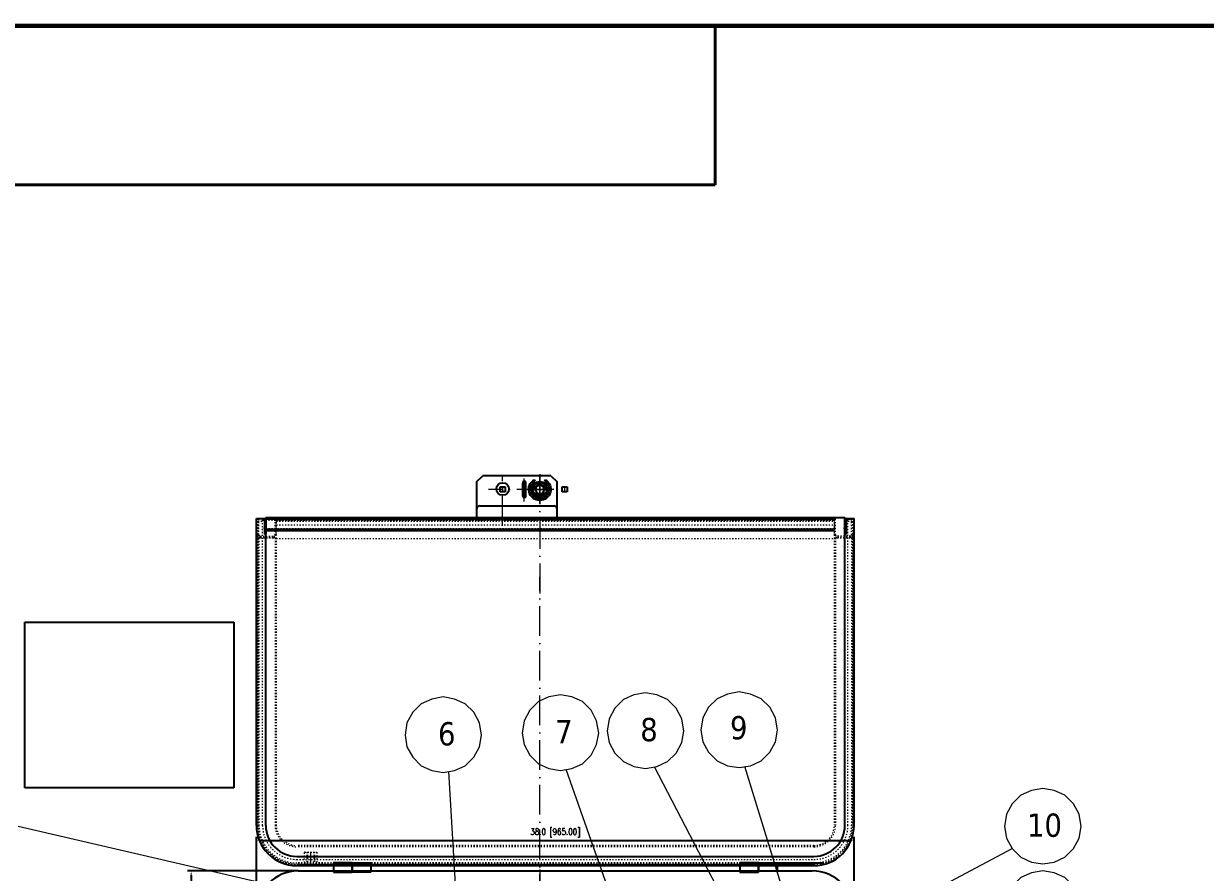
# Model space of a CAD drawing. Header units: millimetres. Extents: x 8127 to 36426, y -6229 to 13228.
# Drawn here: x 29271 to 31179, y 11664 to 13034 of the extents above; entities that cross this region are included whole.
import ezdxf

# ---------------------------------------------------------------- set-up
doc = ezdxf.new("R2010")
doc.units = ezdxf.units.MM
doc.header["$LTSCALE"] = 4
doc.linetypes.add('ACAD_ISO03W100', pattern=[1.18, 0.47, -0.71])
doc.linetypes.add('ACAD_ISO10W100', pattern=[18, 12, -3, 0, -3])
doc.layers.add('1', color=12, linetype='Continuous')
doc.layers.add('标注、文本', color=3, linetype='Continuous', lineweight=25)
doc.layers.add('铁心', color=3, linetype='Continuous', lineweight=0)
doc.styles.add('Tahoma$001', font='tahoma.ttf', dxfattribs={"height": 2.159784})
doc.styles.add('TH_GBDIM', font='romans.shx', dxfattribs={"width": 0.8, "bigfont": 'gbcbig.shx'})
doc.dimstyles.new('TH_GBDIM1', dxfattribs={"dimscale": 3, "dimtxt": 3.5, "dimasz": 2.5, "dimexe": 2, "dimexo": 0, "dimgap": 1.5, "dimtad": 1, "dimdec": 1, "dimlfac": 0.03937, "dimzin": 0, "dimdsep": 46, "dimtxsty": 'TH_GBDIM', "dimcen": 2.5, "dimclrd": 3, "dimclre": 256, "dimclrt": 2, "dimadec": 0, "dimazin": 0, "dimtfac": 0.714286, "dimtdec": 1, "dimtmove": 0, "dimatfit": 3, "dimfxl": 1, "dimtzin": 0, "dimlwd": -1, "dimlwe": -1, "dimarcsym": 0})
picture_1 = doc.add_image_def('image2.png', size_in_pixel=(276, 219))

# ---------------------------------------------------------------- blocks, each defined once
blk = doc.blocks.new('*D199')
at = {"layer": 'Defpoints', "color": 0, "transparency": 16777216}
for p in [(30611.8, 11714.9), (30611.8, 11598.3), (29646.8, 11438.3)]:
    blk.add_point(p, dxfattribs=at)
at = {"layer": '标注、文本', "transparency": 16777216}
for p, q in [((29646.8, 11438.3), (29646.8, 11720.9)), ((30611.8, 11598.3), (30611.8, 11720.9))]:
    blk.add_line(p, q, dxfattribs=at)
at = {"layer": '标注、文本', "color": 3, "transparency": 16777216}
blk.add_line((29654.3, 11714.9), (30604.3, 11714.9), dxfattribs=at)
for points in [[(29654.3, 11716.2), (29654.3, 11713.7), (29646.8, 11714.9)], [(30604.3, 11716.2), (30604.3, 11713.7), (30611.8, 11714.9)]]:
    blk.add_solid(points, dxfattribs=at)
at = {"layer": '标注、文本', "color": 2, "transparency": 16777216, "insert": (30129.3, 11727.4), "char_height": 10.5, "attachment_point": 5, "style": 'TH_GBDIM'}
blk.add_mtext('38.0 [965.00]', dxfattribs=at)
blk = doc.blocks.new('*D200')
at = {"layer": 'Defpoints', "color": 0, "transparency": 16777216}
for p in [(29714.3, 11665.8), (29541.4, 10810.8), (29671.8, 10810.8)]:
    blk.add_point(p, dxfattribs=at)
at = {"layer": '标注、文本', "transparency": 16777216}
for p, q in [((29714.3, 11665.8), (29535.4, 11665.8)), ((29671.8, 10810.8), (29535.4, 10810.8))]:
    blk.add_line(p, q, dxfattribs=at)
at = {"layer": '标注、文本', "color": 3, "transparency": 16777216}
blk.add_line((29541.4, 11658.3), (29541.4, 10818.3), dxfattribs=at)
for points in [[(29540.1, 11658.3), (29542.6, 11658.3), (29541.4, 11665.8)], [(29540.1, 10818.3), (29542.6, 10818.3), (29541.4, 10810.8)]]:
    blk.add_solid(points, dxfattribs=at)
at = {"layer": '标注、文本', "color": 2, "transparency": 16777216, "insert": (29528.9, 11238.3), "char_height": 10.5, "attachment_point": 5, "rotation": 90, "style": 'TH_GBDIM'}
blk.add_mtext('33.7 [855.00]', dxfattribs=at)
blk = doc.blocks.new('huuuuu')
at = {"layer": '标注、文本'}
for p, q in [((2121.7, -5563.7), (2123.2, -5566.3)), ((2138.2, -5566.3), (2139.7, -5563.7))]:
    blk.add_line(p, q, dxfattribs=at)
at = {"layer": '标注、文本', "color": 1, "linetype": 'ACAD_ISO10W100', "lineweight": 18}
for p, q in [((2130.7, -5602.1), (2130.7, -5556.6)), ((2108, -5579.3), (2153.5, -5579.3))]:
    blk.add_line(p, q, dxfattribs=at)
at = {"layer": '标注、文本', "color": 2, "linetype": 'ACAD_ISO03W100', "lineweight": 18}
for p, q in [((2113.7, -5573.3), (2117, -5573.3)), ((2113.7, -5585.3), (2117, -5585.3)), ((2144.5, -5573.3), (2147.7, -5573.3)), ((2144.5, -5585.3), (2147.7, -5585.3))]:
    blk.add_line(p, q, dxfattribs=at)
at = {"layer": '标注、文本'}
for radius in [18, 15]:
    blk.add_arc((2130.7, -5579.3), radius, 120, 60, dxfattribs=at)

msp = doc.modelspace()

# ---------------------------------------------------------------- linework, layer by layer
at = {"layer": '1', "color": 0, "lineweight": 40}
for p in [(30387.58, 13030.25), (28650.99, 12773.71)]:
    msp.add_line(p, (30387.58, 12773.71), dxfattribs=at)
at = {"layer": '1', "color": 0, "lineweight": 40, "const_width": 6.91}
msp.add_lwpolyline([(28650.99, 7583.67), (36228.84, 7583.67), (36228.84, 13030.25), (28650.99, 13030.25), (28650.99, 7583.67)], dxfattribs=at)
at = {"layer": '标注、文本'}
for p, q in [((30002.27, 12293.85), (30012.27, 12303.85)), ((30002.27, 12293.85), (30002.27, 12233.85)), ((30122.27, 12303.85), (30012.27, 12303.85)), ((30076.76, 12271.07), (30076.76, 12292.57)), ((30077.27, 12270.85), (30077.27, 12292.85)), ((30081.27, 12270.85), (30081.27, 12292.85)), ((30081.76, 12271.07), (30081.76, 12292.57)), ((30097.02, 12291.83), (30092.54, 12278.04)), ((30097.02, 12291.83), (30111.52, 12291.83)), ((30116, 12278.04), (30111.52, 12291.83)), ((30122.27, 12303.85), (30132.27, 12293.85)), ((30132.27, 12233.85), (30132.27, 12293.85)), ((30040.27, 12277.85), (30040.27, 12285.85)), ((30040.27, 12285.85), (30048.27, 12285.85)), ((30048.27, 12277.85), (30040.27, 12277.85)), ((30048.27, 12285.85), (30048.27, 12277.85)), ((30092.54, 12278.04), (30104.27, 12269.52)), ((30097.77, 12280.35), (30097.77, 12283.35)), ((30104.27, 12269.52), (30116, 12278.04)), ((30110.77, 12280.35), (30110.77, 12283.35)), ((30140.27, 12277.85), (30140.27, 12285.85)), ((30140.27, 12285.85), (30148.27, 12285.85)), ((30148.27, 12277.85), (30140.27, 12277.85)), ((30148.27, 12285.85), (30148.27, 12277.85)), ((30007.27, 12255.27), (30127.27, 12255.27)), ((29646.77, 11739.35), (29646.77, 12234.86)), ((29646.77, 12234.86), (29661.77, 12234.86)), ((29648.8, 12234.35), (29650.8, 12234.35)), ((29657.77, 12234.35), (29650.77, 12234.35)), ((29656.77, 12234.35), (30579.73, 12234.35)), ((29659.77, 12232.35), (29659.77, 12209.35)), ((29661.77, 12236.35), (30596.77, 12236.35)), ((29661.77, 12236.35), (29661.77, 12234.35)), ((29661.77, 11739.35), (29661.77, 12234.86)), ((29661.77, 12234.35), (30579.73, 12234.35)), ((29661.77, 12232.35), (29661.77, 12209.35)), ((29676.8, 12234.35), (29678.8, 12234.35)), ((30002.27, 12243.85), (30002.27, 12233.85)), ((30002.27, 12233.85), (30132.27, 12233.85)), ((30132.27, 12233.85), (30132.27, 12243.85)), ((30581.73, 12234.35), (30579.73, 12234.35)), ((30596.77, 12236.35), (30596.77, 12234.35)), ((30596.77, 12234.86), (30611.77, 12234.86)), ((30596.77, 11739.35), (30596.77, 12234.86)), ((30596.77, 12232.35), (30596.77, 12209.35)), ((30598.77, 12232.35), (30598.77, 12209.35)), ((30600.77, 12234.35), (30607.77, 12234.35)), ((30609.73, 12234.35), (30607.73, 12234.35)), ((30611.77, 11739.35), (30611.77, 12234.86)), ((29661.77, 12221.85), (29659.77, 12221.85)), ((29661.77, 12216.85), (29659.77, 12216.85)), ((29661.77, 12217.35), (30579.73, 12217.35)), ((29661.77, 12215.35), (30579.73, 12215.35)), ((30596.77, 12221.85), (30598.77, 12221.85)), ((30596.77, 12216.85), (30598.77, 12216.85)), ((29661.77, 12209.35), (29659.77, 12209.35)), ((30596.77, 12209.35), (30598.77, 12209.35)), ((29724.27, 11695.85), (29724.77, 11696.35)), ((29711.77, 11689.35), (30546.77, 11689.35)), ((29771.27, 11678.75), (29771.27, 11663.75)), ((29801.27, 11678.75), (29771.27, 11678.75)), ((29801.27, 11678.75), (29801.27, 11663.75)), ((29801.27, 11663.75), (29801.27, 11678.75)), ((29801.27, 11663.75), (29801.27, 11678.75)), ((29801.27, 11678.75), (29831.27, 11678.75)), ((29831.27, 11678.75), (29831.27, 11663.75)), ((30457.27, 11678.75), (30427.27, 11678.75)), ((30427.27, 11678.75), (30427.27, 11663.75)), ((30457.27, 11678.75), (30457.27, 11663.75)), ((30457.27, 11663.75), (30457.27, 11678.75)), ((30457.27, 11678.75), (30562.08, 11678.75)), ((30457.27, 11663.75), (30457.27, 11678.75)), ((30487.27, 11678.75), (30487.27, 11663.75)), ((29711.77, 11674.35), (30546.77, 11674.35)), ((29714.27, 11665.75), (30544.27, 11665.75)), ((29771.27, 11663.75), (29801.27, 11663.75)), ((29831.27, 11663.75), (29801.27, 11663.75)), ((30427.27, 11663.75), (30457.27, 11663.75)), ((30457.27, 11663.75), (30457.27, 11663.75))]:
    msp.add_line(p, q, dxfattribs=at)
at = {"layer": '标注、文本', "color": 1, "linetype": 'ACAD_ISO10W100', "lineweight": 18}
for p, q in [((30044.29, 12222.9), (30044.29, 12304.44)), ((30079.26, 12262.37), (30079.26, 12299.37)), ((30079.27, 12290.85), (30079.27, 12268.85)), ((30104.27, 12306.17), (30104.27, 12090.94)), ((30104.27, 12298.62), (30104.27, 12265.09)), ((30104.27, 12273.31), (30104.27, 12290.39)), ((30115.2, 12281.85), (30021.26, 12281.85)), ((30044.27, 12285.85), (30044.27, 12277.85)), ((30088.4, 12281.85), (30120.13, 12281.85)), ((30144.27, 12285.85), (30144.27, 12277.85)), ((29663.68, 12219.35), (29658.35, 12219.35)), ((30594.86, 12219.35), (30600.18, 12219.35)), ((30104.27, 11468.45), (30104.27, 12140.74)), ((29734.27, 11696.35), (29734.27, 11676.35)), ((30104.27, 11668.3), (30104.27, 10835.09))]:
    msp.add_line(p, q, dxfattribs=at)
at = {"layer": '标注、文本', "color": 2, "linetype": 'ACAD_ISO03W100', "lineweight": 18}
for p, q in [((29648.8, 12234.35), (29648.8, 12208.35)), ((29649.27, 12230.35), (29649.27, 11739.35)), ((29649.27, 12230.35), (29656.77, 12230.35)), ((29650.8, 12208.35), (29650.8, 12234.35)), ((29656.77, 11739.35), (29656.77, 12234.86)), ((29656.77, 12234.35), (29656.77, 12230.35)), ((29656.77, 12232.35), (30579.73, 12232.35)), ((29676.8, 12208.35), (29676.8, 12234.35)), ((29678.77, 12232.35), (30579.73, 12232.35)), ((29678.77, 12202.35), (29678.77, 12232.35)), ((29678.77, 12230.35), (30579.73, 12230.35)), ((29678.8, 12234.35), (29678.8, 12208.35)), ((30002.27, 12235.85), (30132.27, 12235.85)), ((30579.73, 12234.35), (30579.73, 12208.35)), ((30579.77, 12232.35), (30579.77, 12202.35)), ((30581.73, 12208.35), (30581.73, 12234.35)), ((30601.77, 11739.35), (30601.77, 12234.86)), ((30601.77, 12234.35), (30601.77, 12230.35)), ((30601.77, 12230.35), (30609.27, 12230.35)), ((30607.73, 12208.35), (30607.73, 12234.35)), ((30609.27, 12230.35), (30609.27, 11739.35)), ((30609.73, 12234.35), (30609.73, 12208.35)), ((29661.77, 12218.85), (30579.73, 12218.85)), ((29661.77, 12216.85), (30579.73, 12216.85)), ((29678.77, 12224.35), (30579.73, 12224.35)), ((29648.77, 12203.35), (29648.77, 11739.85)), ((29648.77, 12203.35), (29678.77, 12203.35)), ((29650.77, 12203.35), (29650.77, 11739.85)), ((29652.8, 12206.35), (29674.8, 12206.35)), ((29652.8, 12204.35), (29674.8, 12204.35)), ((29676.77, 12203.35), (29676.77, 11739.85)), ((29678.77, 12203.35), (29678.77, 11739.85)), ((29678.77, 12202.35), (30579.77, 12202.35)), ((30579.77, 12203.35), (30579.77, 11739.85)), ((30579.77, 12203.35), (30609.77, 12203.35)), ((30581.77, 12203.35), (30581.77, 11739.85)), ((30605.73, 12206.35), (30583.73, 12206.35)), ((30605.73, 12204.35), (30583.73, 12204.35)), ((30607.77, 12203.35), (30607.77, 11739.85)), ((30609.77, 12203.35), (30609.77, 11739.85)), ((30546.77, 11706.85), (29711.77, 11706.85)), ((30546.77, 11704.85), (29711.77, 11704.85)), ((29724.77, 11696.35), (29743.77, 11696.35)), ((29728.27, 11696.35), (29728.27, 11676.35)), ((29729.27, 11696.35), (29729.27, 11676.35)), ((29739.27, 11696.35), (29739.27, 11676.35)), ((29740.27, 11696.35), (29740.27, 11676.35)), ((29743.77, 11696.35), (29744.27, 11695.85)), ((29711.77, 11684.35), (30546.77, 11684.35)), ((30546.77, 11678.85), (29711.77, 11678.85)), ((29724.27, 11679.35), (29724.27, 11695.85)), ((29724.27, 11695.85), (29744.27, 11695.85)), ((29724.27, 11679.35), (29727.27, 11676.35)), ((29744.27, 11679.35), (29724.27, 11679.35)), ((29741.27, 11676.35), (29744.27, 11679.35)), ((29744.27, 11695.85), (29744.27, 11679.35)), ((29801.27, 11677.29), (29801.27, 11671.25)), ((30457.27, 11677.29), (30457.27, 11671.25)), ((29711.77, 11676.85), (30546.77, 11676.85)), ((30546.77, 11676.85), (29711.77, 11676.85)), ((29741.27, 11676.35), (29727.27, 11676.35)), ((29771.27, 11665.22), (29771.27, 11671.25)), ((29801.27, 11667.62), (29801.27, 11673.65)), ((30487.27, 11665.22), (30487.27, 11671.25))]:
    msp.add_line(p, q, dxfattribs=at)
at = {"layer": '标注、文本'}
for centre, radius in [((30044.29, 12282.44), 10), ((30104.27, 12281.85), 12.33), ((30104.27, 12281.85), 7)]:
    msp.add_circle(centre, radius, dxfattribs=at)
for centre, radius, start, end in [((30079.26, 12292.57), 2.5, 0, 180), ((30079.27, 12292.85), 2, 0, 180), ((30104.27, 12283.35), 6.5, 0, 180), ((30079.26, 12271.07), 2.5, 180, 0), ((30079.27, 12270.85), 2, 180, 0), ((30104.27, 12280.35), 6.5, 180, 0), ((30007.27, 12250.27), 5, 90, 180), ((30127.27, 12250.27), 5, 0, 90), ((29657.77, 12232.35), 2, 0, 90), ((30600.77, 12232.35), 2, 90, 180), ((29711.77, 11739.35), 65, 180, 270), ((29711.77, 11739.35), 50, 180, 270), ((30546.77, 11739.35), 65, 270, 0), ((30546.77, 11739.35), 50, 270, 0), ((29714.27, 11598.25), 67.5, 90, 180), ((30544.27, 11598.25), 67.5, 0, 90)]:
    msp.add_arc(centre, radius, start, end, dxfattribs=at)
at = {"layer": '标注、文本', "color": 2, "linetype": 'ACAD_ISO03W100', "lineweight": 18}
for centre, radius, start, end in [((29652.8, 12208.35), 4, 180, 270), ((29652.8, 12208.35), 2, 180, 270), ((29674.8, 12208.35), 2, 270, 0), ((29674.8, 12208.35), 4, 270, 0), ((30583.73, 12208.35), 4, 180, 270), ((30583.73, 12208.35), 2, 180, 270), ((30605.73, 12208.35), 2, 270, 0), ((30605.73, 12208.35), 4, 270, 0), ((29711.77, 11739.85), 63, 180, 270), ((29711.77, 11739.35), 62.5, 180, 270), ((29711.77, 11739.85), 61, 180, 270), ((29711.77, 11739.35), 55, 180, 270), ((29711.77, 11739.85), 35, 180, 270), ((29711.77, 11739.85), 33, 180, 270), ((30546.77, 11739.85), 33, 270, 0), ((30546.77, 11739.85), 63, 270, 0), ((30546.77, 11739.85), 35, 270, 0), ((30546.77, 11739.85), 61, 270, 0), ((30546.77, 11739.35), 55, 270, 0), ((30546.77, 11739.35), 62.5, 270, 0)]:
    msp.add_arc(centre, radius, start, end, dxfattribs=at)
at = {"layer": '铁心', "lineweight": 13}
for points in [[(30010.16, 11884.92), (30006.85, 11904.79), (29997.81, 11921.96), (29983.96, 11935.82), (29966.79, 11943.35), (29948.42, 11946.66), (29929.75, 11943.35), (29912.88, 11935.82), (29899.02, 11921.96), (29889.69, 11904.79), (29886.68, 11884.92), (29889.69, 11866.24), (29899.02, 11849.38), (29912.88, 11835.52), (29929.75, 11827.69), (29948.42, 11824.68), (29966.79, 11827.69), (29983.96, 11835.52), (29997.81, 11849.38), (30006.85, 11866.24)], [(30199.33, 11888.34), (30196.01, 11908.22), (30186.98, 11925.39), (30173.12, 11939.24), (30155.96, 11946.77), (30137.58, 11950.08), (30118.91, 11946.77), (30102.04, 11939.24), (30088.19, 11925.39), (30078.85, 11908.22), (30075.84, 11888.34), (30078.85, 11869.67), (30088.19, 11852.8), (30102.04, 11838.94), (30118.91, 11831.11), (30137.58, 11828.1), (30155.96, 11831.11), (30173.12, 11838.94), (30186.98, 11852.8), (30196.01, 11869.67)], [(30336.69, 11891.66), (30333.38, 11911.54), (30324.34, 11928.71), (30310.49, 11942.56), (30293.32, 11950.09), (30274.95, 11953.41), (30256.27, 11950.09), (30239.41, 11942.56), (30225.55, 11928.71), (30216.22, 11911.54), (30213.2, 11891.66), (30216.22, 11872.99), (30225.55, 11856.12), (30239.41, 11842.27), (30256.27, 11834.44), (30274.95, 11831.42), (30293.32, 11834.44), (30310.49, 11842.27), (30324.34, 11856.12), (30333.38, 11872.99)], [(30487.9, 11892.95), (30484.59, 11912.83), (30475.55, 11930), (30461.7, 11943.85), (30444.53, 11951.38), (30426.16, 11954.7), (30407.49, 11951.38), (30390.62, 11943.85), (30376.77, 11930), (30367.43, 11912.83), (30364.42, 11892.95), (30367.43, 11874.28), (30376.77, 11857.41), (30390.62, 11843.56), (30407.49, 11835.73), (30426.16, 11832.72), (30444.53, 11835.73), (30461.7, 11843.56), (30475.55, 11857.41), (30484.59, 11874.28)], [(30978.31, 11737.35), (30975, 11757.22), (30965.96, 11774.39), (30952.11, 11788.25), (30934.94, 11795.78), (30916.57, 11799.09), (30897.89, 11795.78), (30881.03, 11788.25), (30867.17, 11774.39), (30857.83, 11757.22), (30854.82, 11737.35), (30857.83, 11718.67), (30867.17, 11701.81), (30881.03, 11687.95), (30897.89, 11680.12), (30916.57, 11677.11), (30934.94, 11680.12), (30952.11, 11687.95), (30965.96, 11701.81), (30975, 11718.67)], [(30978.31, 11604.43), (30975, 11624.31), (30965.96, 11641.48), (30952.11, 11655.33), (30934.94, 11662.86), (30916.57, 11666.17), (30897.89, 11662.86), (30881.03, 11655.33), (30867.17, 11641.48), (30857.83, 11624.31), (30854.82, 11604.43), (30857.83, 11585.76), (30867.17, 11568.89), (30881.03, 11555.04), (30897.89, 11547.2), (30916.57, 11544.19), (30934.94, 11547.2), (30952.11, 11555.04), (30965.96, 11568.89), (30975, 11585.76)]]:
    msp.add_lwpolyline(points, close=True, dxfattribs=at)
for points in [[(30244.35, 11552.84), (30146.77, 11829.61), (30146.77, 11829.61)], [(30404.27, 11613.25), (30289.34, 11833.78), (30289.34, 11833.78)], [(30501.87, 11617.64), (30435.35, 11834.22), (30435.35, 11834.22)], [(29999.51, 11116.99), (29957.61, 11826.18), (29957.61, 11826.18)], [(30064.41, 11551.25), (29262.03, 11737.76), (29262.03, 11737.76)], [(30619.59, 11570.11), (30867.17, 11701.81), (30867.17, 11701.81)]]:
    msp.add_lwpolyline(points, dxfattribs=at)

# ---------------------------------------------------------------- block references
at = {"layer": '标注、文本', "xscale": -1}
msp.add_blockref('huuuuu', (32234.97, 17861.17), dxfattribs=at)

# ---------------------------------------------------------------- texts
at = {"layer": '铁心', "lineweight": 13, "style": 'Tahoma$001'}
for s, height, p in [('6', 37.59, (29939.94, 11868.49)), ('7', 37.59, (30129.1, 11871.92)), ('8', 37.59, (30266.46, 11875.24)), ('9', 37.59, (30411.42, 11878.23)), ('10', 37.589, (30890.89, 11720.92))]:
    msp.add_text(s, height=height, dxfattribs=at).set_placement(p)

# ---------------------------------------------------------------- dimensions: what is measured, and where the dimension line sits
at = {"layer": '标注、文本'}
dim = msp.add_linear_dim(base=(30611.77, 11714.91), p1=(29646.77, 11438.25), p2=(30611.77, 11598.25), dimstyle='TH_GBDIM1', dxfattribs=at)
dim.commit()
dim.dimension.update_dxf_attribs({"geometry": '*D199', "text_midpoint": (30129.27, 11727.41)})
dim = msp.add_linear_dim(base=(29541.35, 10810.75), p1=(29714.27, 11665.75), p2=(29671.77, 10810.75), angle=90, dimstyle='TH_GBDIM1', dxfattribs=at)
dim.commit()
dim.dimension.update_dxf_attribs({"geometry": '*D200', "text_midpoint": (29528.85, 11238.25)})

# ---------------------------------------------------------------- pictures from other files: only their frames are drawn
image = msp.add_image(picture_1, insert=(29272.66, 11799.73), size_in_units=(337.71, 267.96), dxfattribs=at)
image.dxf.flags = 7

doc.saveas('drawing.dxf')
